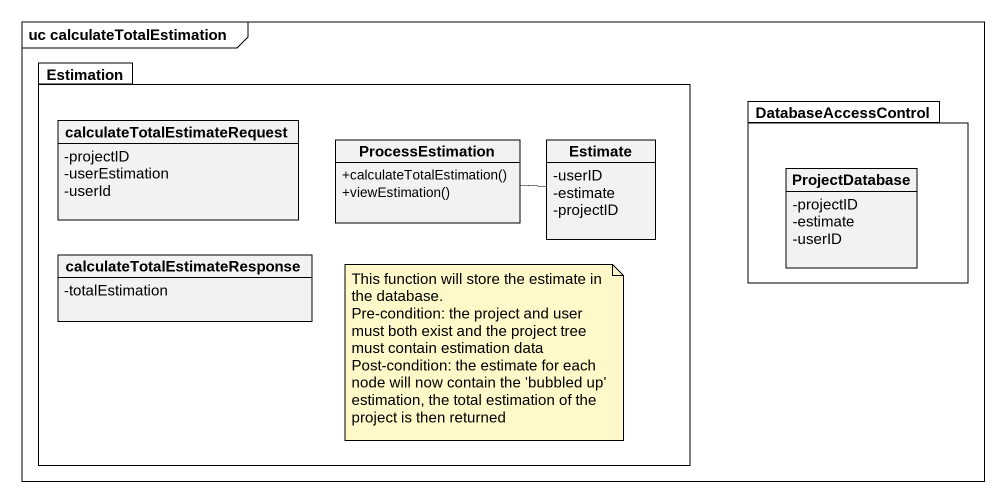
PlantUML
@startuml
mainframe uc calculateTotalEstimation
hide circle
hide empty members
skinparam classAttributeIconSize 0
package Estimation {
  class "calculateTotalEstimateRequest" as calculateTotalEstimateReques {
    -projectID
    -userEstimation
    -userId
  }
  class ProcessEstimation {
    +calculateTotalEstimation()
    +viewEstimation()
  }
  class Estimate {
    -userID
    -estimate
    -projectID
  }
  class "calculateTotalEstimateResponse" as calculateTotalEstimateRespon {
    -totalEstimation
  }
}
package DatabaseAccessControl {
  class ProjectDatabase {
    -projectID
    -estimate
    -userID
  }
}
ProcessEstimation -right- Estimate
note as N1
  This function will store the estimate in the database.
  Pre-condition: the project and user must both exist and the project tree must contain estimation data
  Post-condition: the estimate for each node will now contain the 'bubbled up' estimation, the total estimation of the project is then returned
end note
@enduml
